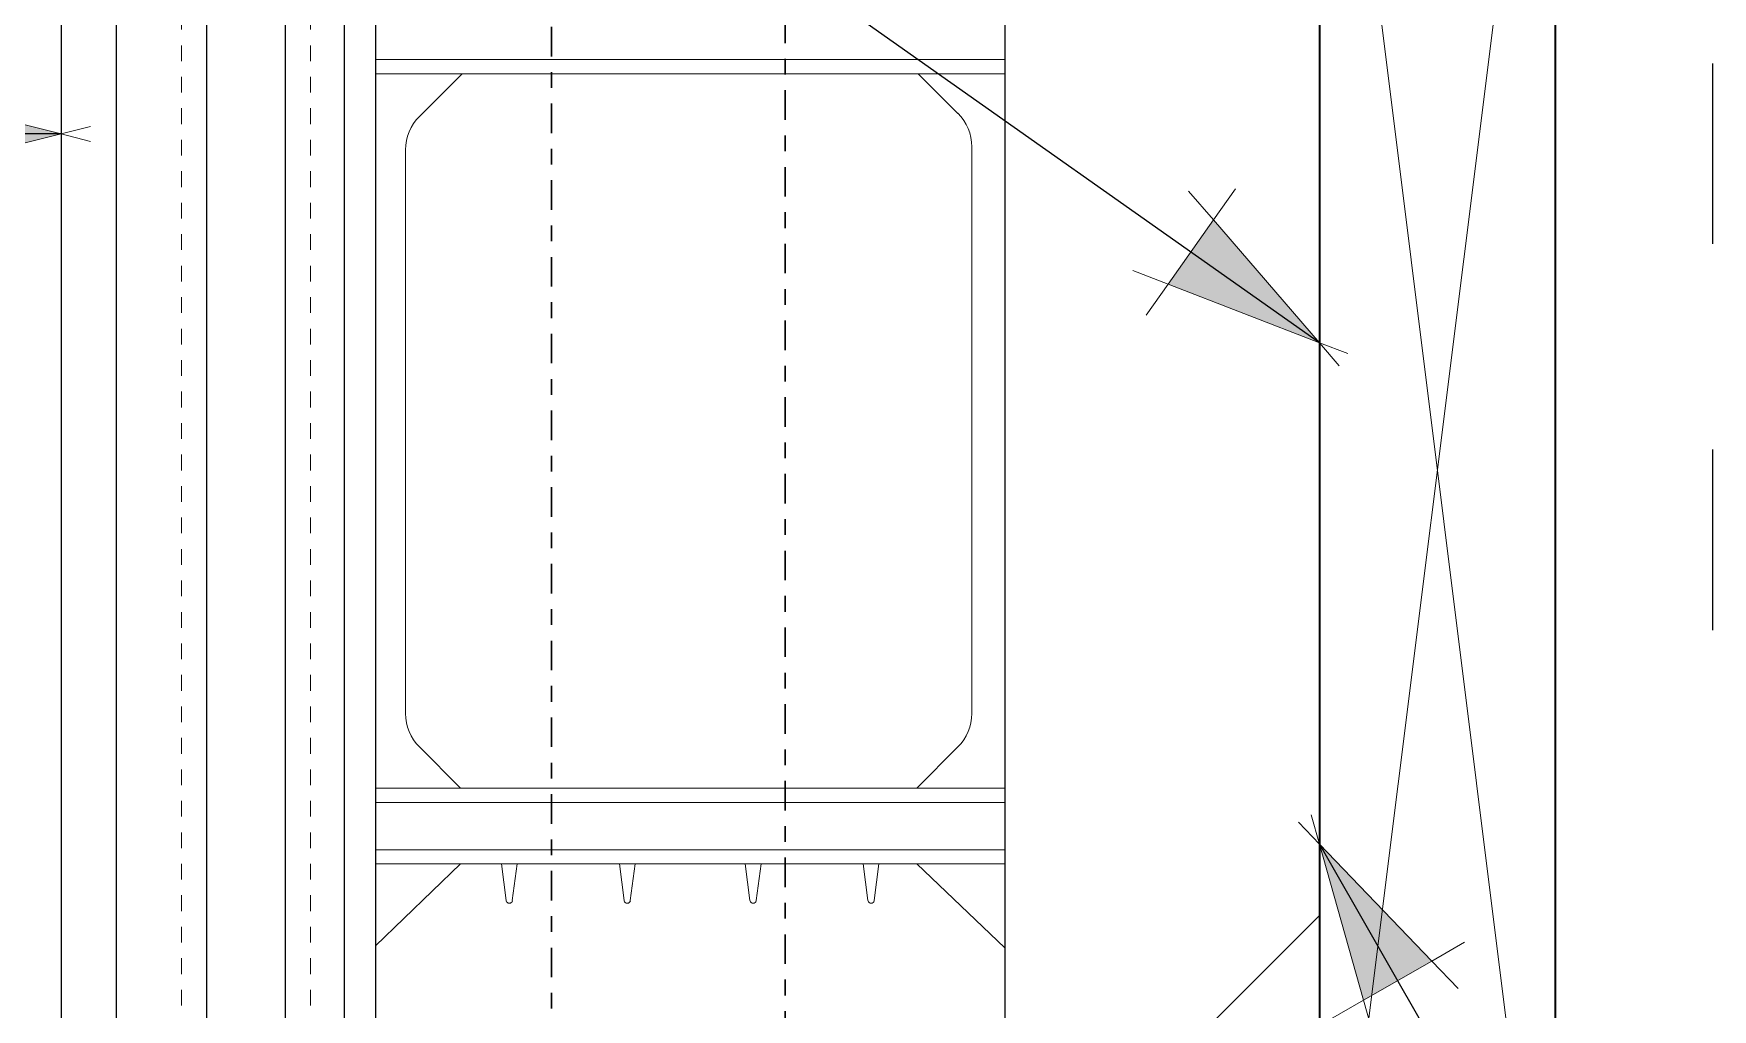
# Model space of a CAD drawing. Header units: inches. Extents: x -81.3 to -8.2, y 163 to 241.3.
# Drawn here: x -52.21 to -41.54, y 208.35 to 214.55 of the extents above; entities that cross this region are included whole.
import ezdxf

# ---------------------------------------------------------------- set-up
doc = ezdxf.new("R2010")
doc.units = ezdxf.units.IN
doc.header["$MEASUREMENT"] = 0
doc.linetypes.add('CENTER', pattern=[2, 1.25, -0.25, 0.25, -0.25])
doc.linetypes.add('DASHED2', pattern=[0.375, 0.25, -0.125])
for name, color, linetype, lineweight in [('A2 Hatch', 8, 'Continuous', 9), ('A4 medium', 7, 'Continuous', 35), ('DETAILS', 7, 'Continuous', 13), ('DIM', 3, 'Continuous', 13), ('REBAR', 2, 'CENTER', 30)]:
    doc.layers.add(name, color=color, linetype=linetype, lineweight=lineweight)
doc.styles.add('ARCTEXT', font='arctext.shx', dxfattribs={"width": 0.85})
doc.dimstyles.new('ARCTEXT1-4', dxfattribs={"dimtxt": 4, "dimasz": 2, "dimexe": 2, "dimexo": 2, "dimgap": 2, "dimtad": 1, "dimdec": 4, "dimzin": 3, "dimdsep": 46, "dimlunit": 4, "dimtxsty": 'ARCTEXT', "dimblk": 'ARCHTICK', "dimcen": 2, "dimaunit": 1, "dimadec": 0, "dimazin": 0, "dimtfac": 1, "dimtdec": 4, "dimtmove": 2, "dimatfit": 3, "dimldrblk": 'arrow', "dimfxl": 1, "dimtolj": 1, "dimtzin": 0, "dimarcsym": 0})

# ---------------------------------------------------------------- blocks, each defined once
blk = doc.blocks.new('_ArchTick')
at = {"color": 0, "linetype": 'ByBlock', "const_width": 0.15}
blk.add_lwpolyline([(-0.5, -0.5), (0.5, 0.5)], dxfattribs=at)
blk = doc.blocks.new('arrow')
at = {"layer": 'DIM'}
blk.add_hatch(color=253, dxfattribs=at).paths.add_polyline_path([(-2, 0.5), (-2, -0.5), (0, 0)])
at = {"layer": 'DIM', "lineweight": 9}
for points in [[(-2, 0.983), (-2, 0.5), (-2.469, 0.617)], [(0.374, 0.094), (0, 0)], [(0.374, -0.094), (0, 0)], [(-2, -0.983), (-2, -0.5), (-2.469, -0.617)]]:
    blk.add_lwpolyline(points, dxfattribs=at)
at = {"layer": 'DIM', "lineweight": 15}
blk.add_lwpolyline([(0, 0), (-2, -0.5), (-2, 0.5), (0, 0)], dxfattribs=at)

msp = doc.modelspace()

# ---------------------------------------------------------------- linework, layer by layer
at = {"color": 1}
for p, q in [((-51.686, 218.271), (-51.686, 205.771)), ((-51.111, 218.271), (-51.111, 205.771)), ((-50.611, 218.271), (-50.611, 205.771)), ((-50.036, 218.271), (-50.036, 205.771)), ((-46.036, 218.271), (-46.036, 205.771)), ((-50.236, 218.021), (-50.236, 205.771)), ((-52.036, 217.771), (-52.036, 205.771)), ((-44.036, 217.772), (-44.036, 205.772)), ((-44.036, 217.771), (-44.036, 205.771))]:
    msp.add_line(p, q, dxfattribs=at)
at = {"ltscale": 0.15}
for p, q in [((-41.537, 214.356), (-41.537, 213.209)), ((-41.537, 211.903), (-41.537, 210.756)), ((-41.537, 210.896), (-41.537, 210.756)), ((-41.537, 210.896), (-41.537, 210.756)), ((-44.036, 208.943), (-46.036, 206.943))]:
    msp.add_line(p, q, dxfattribs=at)
at = {"layer": 'A2 Hatch', "linetype": 'DASHED2', "ltscale": 0.15}
for p, q in [((-51.271, 218.271), (-51.271, 205.771)), ((-50.451, 218.271), (-50.451, 205.771))]:
    msp.add_line(p, q, dxfattribs=at)
at = {"layer": 'A2 Hatch', "ltscale": 0.15}
for p, q in [((-44.036, 217.772), (-42.536, 205.772)), ((-42.536, 217.772), (-44.036, 205.772))]:
    msp.add_line(p, q, dxfattribs=at)
at = {"layer": 'A4 medium', "ltscale": 0.15}
msp.add_lwpolyline([(-42.536, 205.772), (-42.536, 217.772), (-44.036, 217.772), (-44.036, 205.772)], close=True, dxfattribs=at)
at = {"layer": 'DETAILS', "color": 6, "lineweight": 20}
for p, q in [((-46.036, 214.381), (-50.036, 214.381)), ((-46.036, 214.291), (-50.036, 214.291)), ((-49.486, 214.291), (-49.758, 214.019)), ((-46.586, 214.291), (-46.334, 214.039)), ((-49.846, 210.226), (-49.846, 213.807)), ((-46.246, 210.226), (-46.246, 213.827)), ((-49.496, 209.751), (-49.758, 210.014)), ((-46.596, 209.751), (-46.334, 210.014)), ((-46.036, 209.751), (-50.036, 209.751)), ((-49.846, 209.751), (-49.496, 209.751)), ((-49.236, 209.751), (-49.136, 209.751)), ((-46.036, 209.661), (-50.036, 209.661)), ((-46.036, 209.361), (-50.036, 209.361)), ((-46.036, 209.271), (-50.036, 209.271)), ((-49.496, 209.271), (-50.036, 208.751)), ((-49.206, 209.038), (-49.236, 209.271)), ((-49.167, 209.038), (-49.136, 209.271)), ((-48.456, 209.038), (-48.486, 209.271)), ((-48.417, 209.038), (-48.386, 209.271)), ((-47.656, 209.038), (-47.686, 209.271)), ((-47.617, 209.038), (-47.586, 209.271)), ((-46.906, 209.038), (-46.936, 209.271)), ((-46.867, 209.038), (-46.836, 209.271)), ((-46.596, 209.271), (-46.036, 208.737))]:
    msp.add_line(p, q, dxfattribs=at)
for centre, radius, start, end in [((-49.546, 213.807), 0.3, 135, 180), ((-46.546, 213.827), 0.3, 0, 45), ((-49.546, 210.226), 0.3, 180, 225), ((-46.546, 210.226), 0.3, 315, 0), ((-49.186, 209.041), 0.02, 191.3099, 348.6901), ((-48.436, 209.041), 0.02, 191.3099, 348.6901), ((-47.636, 209.041), 0.02, 191.3099, 348.6901), ((-46.886, 209.041), 0.02, 191.3099, 348.6901)]:
    msp.add_arc(centre, radius, start, end, dxfattribs=at)
at = {"layer": 'REBAR', "ltscale": 0.15}
for p, q in [((-48.918, 240.426), (-48.918, 184.608)), ((-47.433, 185.723), (-47.433, 238.941))]:
    msp.add_line(p, q, dxfattribs=at)

# ---------------------------------------------------------------- leaders
at = {"layer": 'DIM'}
for points in [[(-44.036, 212.582), (-64.347, 226.896), (-65.347, 226.896)], [(-52.036, 213.908), (-59.828, 213.909), (-65.347, 213.909)], [(-44.036, 209.397), (-31.718, 187.888), (-30.718, 187.888)]]:
    msp.add_leader(points, dimstyle='ARCTEXT1-4', override={"dimasz": 0.5, "dimtad": 0}, dxfattribs=at)

doc.saveas('drawing.dxf')
